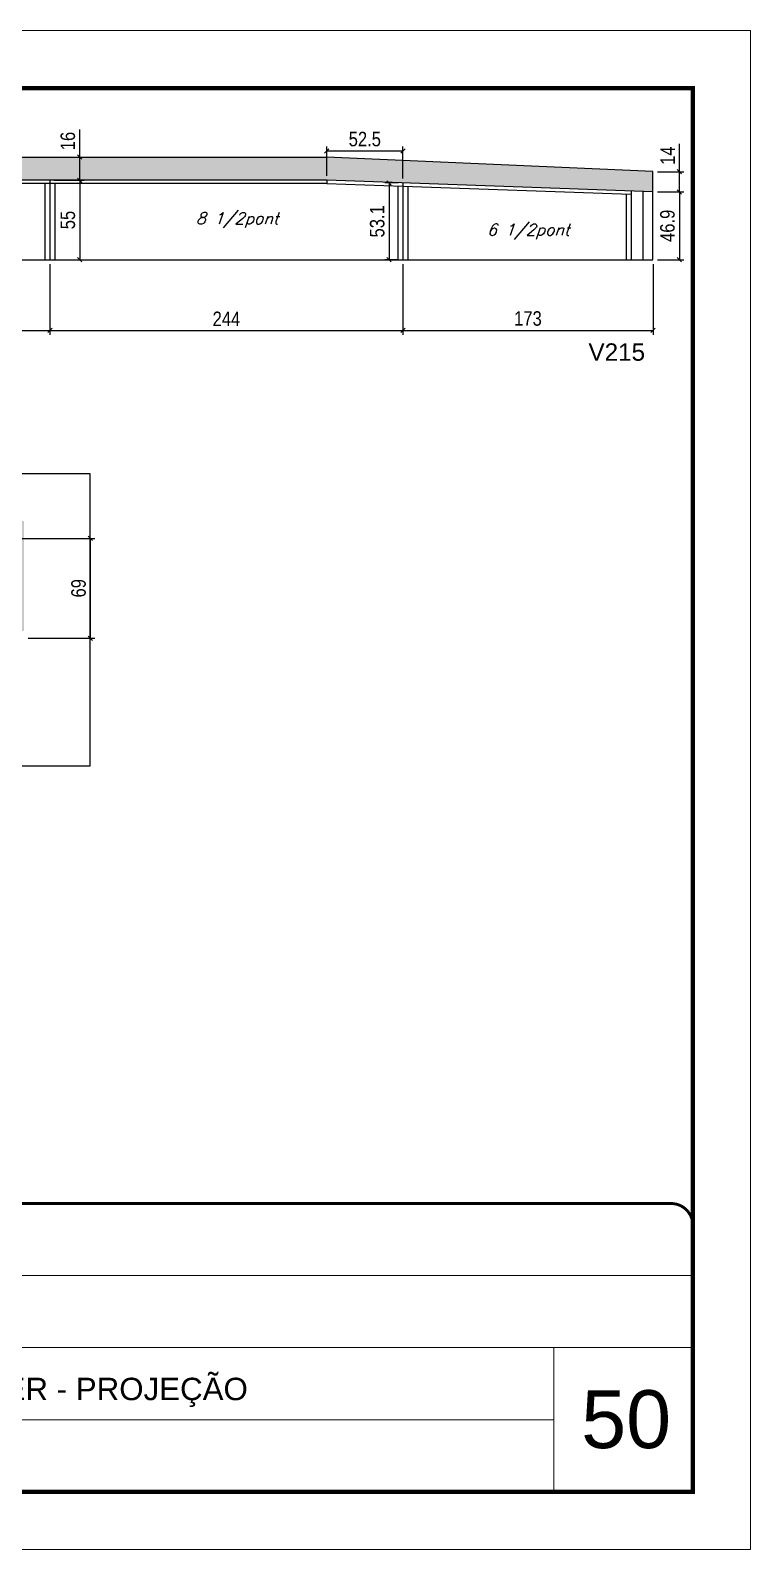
# Model space of a CAD drawing. Extents: x 2603 to 22413, y 1253 to 30260.
# Drawn here: x 5175 to 5673, y 15036 to 16086 of the extents above; entities that cross this region are included whole.
import ezdxf

# ---------------------------------------------------------------- set-up
doc = ezdxf.new("R2010")
doc.units = 0
doc.linetypes.add('CONTINUO', pattern=[0])
doc.linetypes.add('DASHED', pattern=[0.75, 0.5, -0.25])
for name, color, linetype in [('5', 5, 'Continuous'), ('COTA', 241, 'Continuous'), ('Painéis', 200, 'Continuous'), ('SARR_2.2x7', 40, 'Continuous'), ('SARR_3.5x7', 81, 'Continuous'), ('texto', 7, 'Continuous')]:
    doc.layers.add(name, color=color, linetype=linetype)
for name, color, linetype, lineweight in [('CARIMBO', 255, 'Continuous', 9), ('Folhas', 255, 'Continuous', 9), ('SARRAFO DE PRESSAO', 251, 'DASHED', 9)]:
    doc.layers.add(name, color=color, linetype=linetype, lineweight=lineweight)
doc.styles.add('ARIAL', font='arial.ttf')
doc.styles.add('COTA TECNICA', font='techl___.ttf', dxfattribs={"height": 10})
doc.styles.add('Romans', font='romans.shx')
doc.styles.get("Standard").update_dxf_attribs({"font": 'arial.ttf'})
doc.dimstyles.new('PAINEL', dxfattribs={"dimtxt": 10, "dimasz": 3, "dimexe": 3, "dimexo": 3, "dimgap": 3, "dimtad": 1, "dimdec": 1, "dimzin": 12, "dimdsep": 46, "dimtxsty": 'COTA TECNICA', "dimblk1": 'OBLIQUE', "dimblk2": 'OBLIQUE', "dimsah": 1, "dimcen": 0.9, "dimclrd": 4, "dimclre": 4, "dimclrt": 240, "dimadec": 1, "dimazin": 3, "dimtfac": 1, "dimtdec": 1, "dimtmove": 0, "dimatfit": 3, "dimfxl": 1, "dimtolj": 1, "dimtzin": 12, "dimarcsym": 0})

# ---------------------------------------------------------------- blocks, each defined once
blk = doc.blocks.new('9999999999')
at = {"color": 30, "linetype": 'CONTINUO'}
for p, q in [((98564.6, 34379.6), (99584, 34379.6)), ((98564.6, 34329.8), (99488, 34329.8)), ((99584, 34329.8), (99488, 34329.8)), ((99488, 34329.8), (99488, 34230.2)), ((98564.6, 34280), (99488, 34280))]:
    blk.add_line(p, q, dxfattribs=at)
at = {"color": 30, "linetype": 'CONTINUO', "const_width": 2}
blk.add_lwpolyline([(99584, 34230.2), (99584, 34414.4, 0.414214), (99569, 34429.4), (98229, 34429.4, 0.414214), (98214, 34414.4), (98214, 34245.2, 0.414214), (98229, 34230.2), (99584, 34230.2)], format="xyb", dxfattribs=at)
at = {"layer": 'Folhas'}
blk.add_lwpolyline([(98139, 34190.2), (99624, 34190.2), (99624, 35240.2), (98139, 35240.2)], close=True, dxfattribs=at)
at = {"layer": 'Folhas', "color": 30, "const_width": 3}
blk.add_lwpolyline([(98214, 34230.2), (99584, 34230.2), (99584, 35200.2), (98214, 35200.2)], close=True, dxfattribs=at)
at = {"color": 7, "linetype": 'Continuous', "ltscale": 5, "style": 'ARIAL'}
blk.add_text('BUSINESS CENTER E LAZER - PROJEÇÃO', height=15.483, dxfattribs=at).set_placement((98837.7, 34293.5))
blk = doc.blocks.new('_Oblique')
at = {"color": 0, "linetype": 'ByBlock', "lineweight": -2}
blk.add_line((-0.5, -0.5), (0.5, 0.5), dxfattribs=at)
blk = doc.blocks.new('*D1790')
at = {"layer": 'COTA', "color": 4, "linetype": 'ByBlock', "lineweight": -2, "transparency": 16777216}
for p, q in [((5188.5, 15924.7), (5188.5, 15875.9)), ((4944.5, 15916.7), (4944.5, 15875.9)), ((4944.5, 15878.9), (5188.5, 15878.9))]:
    blk.add_line(p, q, dxfattribs=at)
at = {"layer": 'Defpoints', "color": 0, "linetype": 'ByBlock', "transparency": 16777216}
for p in [(4944.5, 15919.7), (5188.5, 15927.7), (5188.5, 15878.9)]:
    blk.add_point(p, dxfattribs=at)
at = {"layer": 'COTA', "color": 4, "linetype": 'ByBlock', "lineweight": -2, "transparency": 16777216, "xscale": 3, "yscale": 3, "zscale": 3, "rotation": 180}
blk.add_blockref('_Oblique', (4944.5, 15878.9), dxfattribs=at)
at = {"layer": 'COTA', "color": 4, "linetype": 'ByBlock', "lineweight": -2, "transparency": 16777216, "xscale": 3, "yscale": 3, "zscale": 3}
blk.add_blockref('_Oblique', (5188.5, 15878.9), dxfattribs=at)
at = {"layer": 'COTA', "color": 240, "linetype": 'ByBlock', "transparency": 16777216, "insert": (5066.5, 15886.9), "char_height": 10, "attachment_point": 5, "style": 'COTA TECNICA'}
blk.add_mtext('\\A1;244', dxfattribs=at)
blk = doc.blocks.new('*D1791')
at = {"layer": 'COTA', "color": 4, "linetype": 'ByBlock', "lineweight": -2, "transparency": 16777216}
for p, q in [((5188.5, 15924.7), (5188.5, 15875.9)), ((5432.5, 15924.7), (5432.5, 15875.9)), ((5188.5, 15878.9), (5432.5, 15878.9))]:
    blk.add_line(p, q, dxfattribs=at)
at = {"layer": 'Defpoints', "color": 0, "linetype": 'ByBlock', "transparency": 16777216}
for p in [(5188.5, 15927.7), (5432.5, 15927.7), (5432.5, 15878.9)]:
    blk.add_point(p, dxfattribs=at)
at = {"layer": 'COTA', "color": 4, "linetype": 'ByBlock', "lineweight": -2, "transparency": 16777216, "xscale": 3, "yscale": 3, "zscale": 3, "rotation": 180}
blk.add_blockref('_Oblique', (5188.5, 15878.9), dxfattribs=at)
at = {"layer": 'COTA', "color": 4, "linetype": 'ByBlock', "lineweight": -2, "transparency": 16777216, "xscale": 3, "yscale": 3, "zscale": 3}
blk.add_blockref('_Oblique', (5432.5, 15878.9), dxfattribs=at)
at = {"layer": 'COTA', "color": 240, "linetype": 'ByBlock', "transparency": 16777216, "insert": (5310.5, 15886.9), "char_height": 10, "attachment_point": 5, "style": 'COTA TECNICA'}
blk.add_mtext('\\A1;244', dxfattribs=at)
blk = doc.blocks.new('*D1792')
at = {"layer": 'COTA', "color": 4, "linetype": 'ByBlock', "lineweight": -2, "transparency": 16777216}
for p, q in [((5432.5, 15924.7), (5432.5, 15875.9)), ((5605.5, 15924.7), (5605.5, 15875.9)), ((5432.5, 15878.9), (5605.5, 15878.9))]:
    blk.add_line(p, q, dxfattribs=at)
at = {"layer": 'Defpoints', "color": 0, "linetype": 'ByBlock', "transparency": 16777216}
for p in [(5432.5, 15927.7), (5605.5, 15927.7), (5605.5, 15878.9)]:
    blk.add_point(p, dxfattribs=at)
at = {"layer": 'COTA', "color": 4, "linetype": 'ByBlock', "lineweight": -2, "transparency": 16777216, "xscale": 3, "yscale": 3, "zscale": 3, "rotation": 180}
blk.add_blockref('_Oblique', (5432.5, 15878.9), dxfattribs=at)
at = {"layer": 'COTA', "color": 4, "linetype": 'ByBlock', "lineweight": -2, "transparency": 16777216, "xscale": 3, "yscale": 3, "zscale": 3}
blk.add_blockref('_Oblique', (5605.5, 15878.9), dxfattribs=at)
at = {"layer": 'COTA', "color": 240, "linetype": 'ByBlock', "transparency": 16777216, "insert": (5519, 15887.1), "char_height": 10, "attachment_point": 5, "style": 'COTA TECNICA'}
blk.add_mtext('\\A1;173', dxfattribs=at)
blk = doc.blocks.new('*D1793')
at = {"layer": 'COTA', "color": 4, "linetype": 'ByBlock', "lineweight": -2, "transparency": 16777216}
for p, q in [((5429.5, 15980.9), (5420, 15980.9)), ((5423, 15980.9), (5423, 15927.7)), ((5429.5, 15927.7), (5420, 15927.7))]:
    blk.add_line(p, q, dxfattribs=at)
at = {"layer": 'Defpoints', "color": 0, "linetype": 'ByBlock', "transparency": 16777216}
for p in [(5432.5, 15980.9), (5423, 15927.7), (5432.5, 15927.7)]:
    blk.add_point(p, dxfattribs=at)
at = {"layer": 'COTA', "color": 4, "linetype": 'ByBlock', "lineweight": -2, "transparency": 16777216, "xscale": 3, "yscale": 3, "zscale": 3}
for p, rotation in [((5423, 15980.9), 90), ((5423, 15927.7), 270)]:
    blk.add_blockref('_Oblique', p, dxfattribs=dict(at, rotation=rotation))
at = {"layer": 'COTA', "color": 240, "linetype": 'ByBlock', "transparency": 16777216, "insert": (5414.8, 15954.3), "char_height": 10, "attachment_point": 5, "rotation": 90, "style": 'COTA TECNICA'}
blk.add_mtext('\\A1;53.1', dxfattribs=at)
blk = doc.blocks.new('*D1794')
at = {"layer": 'COTA', "color": 4, "linetype": 'ByBlock', "lineweight": -2, "transparency": 16777216}
for p, q in [((5379.9, 15985.7), (5379.9, 16006)), ((5379.9, 16003), (5432.5, 16003)), ((5432.5, 15983.9), (5432.5, 16006))]:
    blk.add_line(p, q, dxfattribs=at)
at = {"layer": 'Defpoints', "color": 0, "linetype": 'ByBlock', "transparency": 16777216}
for p in [(5432.5, 16003), (5379.9, 15982.7), (5432.5, 15980.9)]:
    blk.add_point(p, dxfattribs=at)
at = {"layer": 'COTA', "color": 4, "linetype": 'ByBlock', "lineweight": -2, "transparency": 16777216, "xscale": 3, "yscale": 3, "zscale": 3, "rotation": 180}
blk.add_blockref('_Oblique', (5379.9, 16003), dxfattribs=at)
at = {"layer": 'COTA', "color": 4, "linetype": 'ByBlock', "lineweight": -2, "transparency": 16777216, "xscale": 3, "yscale": 3, "zscale": 3}
blk.add_blockref('_Oblique', (5432.5, 16003), dxfattribs=at)
at = {"layer": 'COTA', "color": 240, "linetype": 'ByBlock', "transparency": 16777216, "insert": (5406.2, 16011.1), "char_height": 10, "attachment_point": 5, "style": 'COTA TECNICA'}
blk.add_mtext('\\A1;52.5', dxfattribs=at)
blk = doc.blocks.new('*D1795')
at = {"layer": 'COTA', "color": 4, "linetype": 'ByBlock', "lineweight": -2, "transparency": 16777216}
for p, q in [((5191.5, 15982.7), (5212.1, 15982.7)), ((5209.1, 15982.7), (5209.1, 15927.7)), ((5191.5, 15927.7), (5212.1, 15927.7))]:
    blk.add_line(p, q, dxfattribs=at)
at = {"layer": 'Defpoints', "color": 0, "linetype": 'ByBlock', "transparency": 16777216}
for p in [(5188.5, 15982.7), (5188.5, 15927.7), (5209.1, 15927.7)]:
    blk.add_point(p, dxfattribs=at)
at = {"layer": 'COTA', "color": 4, "linetype": 'ByBlock', "lineweight": -2, "transparency": 16777216, "xscale": 3, "yscale": 3, "zscale": 3}
for p, rotation in [((5209.1, 15982.7), 90), ((5209.1, 15927.7), 270)]:
    blk.add_blockref('_Oblique', p, dxfattribs=dict(at, rotation=rotation))
at = {"layer": 'COTA', "color": 240, "linetype": 'ByBlock', "transparency": 16777216, "insert": (5200.9, 15955.2), "char_height": 10, "attachment_point": 5, "rotation": 90, "style": 'COTA TECNICA'}
blk.add_mtext('\\A1;55', dxfattribs=at)
blk = doc.blocks.new('*D1797')
at = {"layer": 'COTA', "color": 4, "linetype": 'ByBlock', "lineweight": -2, "transparency": 16777216}
for p, q in [((5608.5, 15974.6), (5626.7, 15974.6)), ((5623.7, 15974.6), (5623.7, 15927.7)), ((5608.5, 15927.7), (5626.7, 15927.7))]:
    blk.add_line(p, q, dxfattribs=at)
at = {"layer": 'Defpoints', "color": 0, "linetype": 'ByBlock', "transparency": 16777216}
for p in [(5605.5, 15974.6), (5605.5, 15927.7), (5623.7, 15927.7)]:
    blk.add_point(p, dxfattribs=at)
at = {"layer": 'COTA', "color": 4, "linetype": 'ByBlock', "lineweight": -2, "transparency": 16777216, "xscale": 3, "yscale": 3, "zscale": 3}
for p, rotation in [((5623.7, 15974.6), 90), ((5623.7, 15927.7), 270)]:
    blk.add_blockref('_Oblique', p, dxfattribs=dict(at, rotation=rotation))
at = {"layer": 'COTA', "color": 240, "linetype": 'ByBlock', "transparency": 16777216, "insert": (5615.5, 15951.2), "char_height": 10, "attachment_point": 5, "rotation": 90, "style": 'COTA TECNICA'}
blk.add_mtext('\\A1;46.9', dxfattribs=at)
blk = doc.blocks.new('*D1798')
at = {"layer": 'COTA', "color": 4, "linetype": 'ByBlock', "lineweight": -2, "transparency": 16777216}
for p, q in [((5623.7, 15988.6), (5623.7, 16007.8)), ((5608.5, 15988.6), (5626.7, 15988.6)), ((5623.7, 15974.6), (5623.7, 15988.6)), ((5608.5, 15974.6), (5626.7, 15974.6))]:
    blk.add_line(p, q, dxfattribs=at)
at = {"layer": 'Defpoints', "color": 0, "linetype": 'ByBlock', "transparency": 16777216}
for p in [(5605.5, 15988.6), (5623.7, 15988.6), (5605.5, 15974.6)]:
    blk.add_point(p, dxfattribs=at)
at = {"layer": 'COTA', "color": 4, "linetype": 'ByBlock', "lineweight": -2, "transparency": 16777216, "xscale": 3, "yscale": 3, "zscale": 3}
for p, rotation in [((5623.7, 15988.6), 90), ((5623.7, 15974.6), 270)]:
    blk.add_blockref('_Oblique', p, dxfattribs=dict(at, rotation=rotation))
at = {"layer": 'COTA', "color": 240, "linetype": 'ByBlock', "transparency": 16777216, "insert": (5615.6, 15999.7), "char_height": 10, "attachment_point": 5, "rotation": 90, "style": 'COTA TECNICA'}
blk.add_mtext('\\A1;14', dxfattribs=at)
blk = doc.blocks.new('*D348')
at = {"layer": 'COTA', "color": 4, "linetype": 'ByBlock', "lineweight": -2, "transparency": 16777216}
for p, q in [((5133.4, 15735.2), (5219.5, 15735.2)), ((5216.5, 15666.2), (5216.5, 15735.2)), ((5173.4, 15666.2), (5219.5, 15666.2))]:
    blk.add_line(p, q, dxfattribs=at)
at = {"layer": 'Defpoints', "color": 0, "linetype": 'ByBlock', "transparency": 16777216}
for p in [(5130.4, 15735.2), (5216.5, 15735.2), (5170.4, 15666.2)]:
    blk.add_point(p, dxfattribs=at)
at = {"layer": 'COTA', "color": 4, "linetype": 'ByBlock', "lineweight": -2, "transparency": 16777216, "xscale": 3, "yscale": 3, "zscale": 3}
for p, rotation in [((5216.5, 15735.2), 90), ((5216.5, 15666.2), 270)]:
    blk.add_blockref('_Oblique', p, dxfattribs=dict(at, rotation=rotation))
at = {"layer": 'COTA', "color": 240, "linetype": 'ByBlock', "transparency": 16777216, "insert": (5208.3, 15700.7), "char_height": 10, "attachment_point": 5, "rotation": 90, "style": 'COTA TECNICA'}
blk.add_mtext('\\A1;69', dxfattribs=at)
blk = doc.blocks.new('*D1440')
at = {"layer": 'COTA', "color": 4, "linetype": 'ByBlock', "lineweight": -2, "transparency": 16777216}
for p, q in [((5209.1, 15998.7), (5209.1, 16017.8)), ((5191.5, 15998.7), (5212.1, 15998.7)), ((5209.1, 15982.7), (5209.1, 15998.7)), ((5191.5, 15982.7), (5212.1, 15982.7))]:
    blk.add_line(p, q, dxfattribs=at)
at = {"layer": 'Defpoints', "color": 0, "linetype": 'ByBlock', "transparency": 16777216}
for p in [(5188.5, 15998.7), (5209.1, 15998.7), (5188.5, 15982.7)]:
    blk.add_point(p, dxfattribs=at)
at = {"layer": 'COTA', "color": 4, "linetype": 'ByBlock', "lineweight": -2, "transparency": 16777216, "xscale": 3, "yscale": 3, "zscale": 3}
for p, rotation in [((5209.1, 15998.7), 90), ((5209.1, 15982.7), 270)]:
    blk.add_blockref('_Oblique', p, dxfattribs=dict(at, rotation=rotation))
at = {"layer": 'COTA', "color": 240, "linetype": 'ByBlock', "transparency": 16777216, "insert": (5200.9, 16009.8), "char_height": 10, "attachment_point": 5, "rotation": 90, "style": 'COTA TECNICA'}
blk.add_mtext('\\A1;16', dxfattribs=at)

msp = doc.modelspace()

# ---------------------------------------------------------------- hatches: boundary and pattern name
at = {"layer": 'COTA', "linetype": 'ByBlock'}
h = msp.add_hatch(dxfattribs=at)
h.set_pattern_fill('AR-CONC', color=256, scale=0.03)
h.set_pattern_definition([(50, (-126418.0314, -5371.0305), (5.46554007, -0.47817257), [0.5715, -6.2865]), (355, (-126418.0314, -5371.0305), (-1.05730264, 5.73170536), [0.4572, -5.02921753]), (100.4514447, (-126417.576, -5371.0704), (4.40823741, 5.25353256), [0.48570026, -5.34270734]), (46.1842, (-126418.0314, -5369.5065), (8.13237123, -1.26126984), [0.85725, -9.42975]), (96.6355576, (-126417.354, -5369.612), (7.122124, 7.42278374), [0.7285507, -8.01406824]), (351.184151, (-126418.031, -5369.5065), (7.122124, 7.42278374), [0.685799, -7.54379196]), (21, (-126417.2694, -5369.8875), (4.54843174, -3.06795595), [0.5715, -6.2865]), (326, (-126417.2694, -5369.8875), (1.85406085, 5.52563898), [0.4572, -5.0292]), (71.451445, (-126416.8904, -5370.143), (6.40249258, 2.45768307), [0.48570026, -5.34269813]), (37.5, (-126418.0314, -5371.0305), (0.092658098, 2.536651166), [0, -4.96824, 0, -5.1054, 0, -5.04825]), (7.5, (-126418.0314, -5371.0305), (2.004589875, 3.005417245), [0, -2.91084, 0, -4.85394, 0, -1.92405]), (327.5, (-126419.7307, -5371.0305), (4.067717855, -0.17186232), [0, -1.905, 0, -5.9436, 0, -7.8867]), (317.5, (-126420.4927, -5371.0305), (4.44387544, 0.76279473), [0, -2.4765, 0, -3.94716, 0, -5.6007])])
h.paths.add_polyline_path([(4944.46, 15982.75), (5379.93, 15982.75), (5605.46, 15974.65), (5605.46, 15988.65), (5379.93, 15998.75), (4449.46, 15998.75), (4449.46, 15983.75), (4449.46, 15950.75), (4291.43, 15950.75), (4291.43, 15919.75), (4325.41, 15919.75), (4325.41, 15936.75), (4473.46, 15936.75), (4473.46, 15984.75), (4914.46, 15984.75), (4914.46, 15919.75), (4944.46, 15919.75), (4944.46, 15927.75)])
h.paths.add_polyline_path([(5130.43, 15671.16), (5170.43, 15671.16), (5170.43, 15747.2), (4291.43, 15779.16), (4291.43, 15765.16), (4513.93, 15757.07), (4513.93, 15719.16), (4513.93, 15671.16), (4527.93, 15671.16), (4542.93, 15671.16), (4542.93, 15756.02), (5130.43, 15735.19)])

# ---------------------------------------------------------------- linework, layer by layer
for p, q in [((4449.46, 15998.75), (5379.93, 15998.75)), ((5605.46, 15988.65), (5379.93, 15998.75)), ((5379.93, 15982.75), (5379.93, 15980.55)), ((5605.46, 15974.65), (5605.46, 15988.65))]:
    msp.add_line(p, q, dxfattribs=at)
at = {"layer": 'COTA'}
msp.add_lwpolyline([(4946.41, 15780.1), (5216.17, 15780.1), (5216.17, 15577.74), (4946.41, 15577.74)], close=True, dxfattribs=at)
at = {"layer": 'Painéis', "linetype": 'Continuous'}
for p, q in [((5188.46, 15982.75), (5188.46, 15927.75)), ((5432.46, 15980.86), (5432.46, 15927.75))]:
    msp.add_line(p, q, dxfattribs=at)
msp.add_lwpolyline([(4944.46, 15982.75), (4944.46, 15927.75), (5379.46, 15927.75), (5605.46, 15927.75), (5605.46, 15974.65), (5379.93, 15982.75)], close=True, dxfattribs=at)
at = {"layer": 'SARR_2.2x7', "linetype": 'Continuous'}
for p, q in [((5188.46, 15980.55), (4959.46, 15980.55)), ((5379.93, 15980.55), (5188.46, 15980.55)), ((5379.93, 15980.55), (5432.46, 15978.66)), ((5432.46, 15978.66), (5590.46, 15972.98)), ((5598.46, 15974.9), (5598.46, 15927.75))]:
    msp.add_line(p, q, dxfattribs=at)
at = {"layer": 'SARR_3.5x7'}
for p, q in [((5184.96, 15980.55), (5184.96, 15927.75)), ((5191.96, 15980.55), (5191.96, 15927.75)), ((5428.96, 15978.79), (5428.96, 15927.75)), ((5435.96, 15978.53), (5435.96, 15927.75)), ((5586.96, 15973.11), (5586.96, 15927.75)), ((5590.46, 15975.18), (5590.46, 15927.75))]:
    msp.add_line(p, q, dxfattribs=at)

# ---------------------------------------------------------------- block references
at = {"layer": 'SARRAFO DE PRESSAO', "color": 6, "linetype": 'ByBlock'}
msp.add_blockref('9999999999', (-93951.01, -19153.93), dxfattribs=at)

# ---------------------------------------------------------------- texts
at = {"layer": '5', "linetype": 'Continuous'}
msp.add_text('V215', height=12, rotation=0.00004, dxfattribs=at).set_placement((5560.84, 15857.95))
at = {"layer": 'CARIMBO', "style": 'ARIAL'}
msp.add_text('50', height=40, dxfattribs=at).set_placement((5555.83, 15106.42))
at = {"layer": 'texto', "color": 2, "char_height": 8, "attachment_point": 5, "style": 'Romans'}
for s, insert in [('{\\Q19;\\C256;8 1/2pont}', (5317.96, 15955.09)), ('{\\Q19;\\C256;6 1/2pont}', (5519.24, 15947.18))]:
    msp.add_mtext(s, dxfattribs=dict(at, insert=insert))

# ---------------------------------------------------------------- dimensions: what is measured, and where the dimension line sits
at = {"layer": 'COTA', "linetype": 'ByBlock'}
for base, p1, p2, picture, middle in [((5209.05, 15998.75), (5188.46, 15982.75), (5188.46, 15998.75), '*D1440', (5200.95, 16009.76)), ((5623.67, 15988.65), (5605.46, 15974.65), (5605.46, 15988.65), '*D1798', (5615.59, 15999.7)), ((5209.05, 15927.75), (5188.46, 15982.75), (5188.46, 15927.75), '*D1795', (5200.94, 15955.25)), ((5422.99, 15927.75), (5432.46, 15980.86), (5432.46, 15927.75), '*D1793', (5414.77, 15954.3)), ((5623.67, 15927.75), (5605.46, 15974.65), (5605.46, 15927.75), '*D1797', (5615.53, 15951.2)), ((5216.45, 15735.19), (5170.43, 15666.16), (5130.43, 15735.19), '*D348', (5208.32, 15700.68))]:
    dim = msp.add_linear_dim(base=base, p1=p1, p2=p2, angle=90, dimstyle='PAINEL', dxfattribs=at)
    dim.commit()
    dim.dimension.update_dxf_attribs({"geometry": picture, "text_midpoint": middle})
for base, p1, p2, picture, middle in [((5432.46, 16002.96), (5379.93, 15982.75), (5432.46, 15980.86), '*D1794', (5406.19, 16011.07)), ((5188.46, 15878.85), (4944.46, 15919.75), (5188.46, 15927.75), '*D1790', (5066.46, 15886.92)), ((5432.46, 15878.85), (5188.46, 15927.75), (5432.46, 15927.75), '*D1791', (5310.46, 15886.92))]:
    dim = msp.add_linear_dim(base=base, p1=p1, p2=p2, dimstyle='PAINEL', dxfattribs=at)
    dim.commit()
    dim.dimension.update_dxf_attribs({"geometry": picture, "text_midpoint": middle})
dim = msp.add_linear_dim(base=(5605.46, 15878.85), p1=(5432.46, 15927.75), p2=(5605.46, 15927.75), dimstyle='PAINEL', override={"dimtmove": 1}, dxfattribs=at)
dim.commit()
dim.dimension.update_dxf_attribs({"geometry": '*D1792', "text_midpoint": (5518.96, 15887.07)})

doc.saveas('drawing.dxf')
